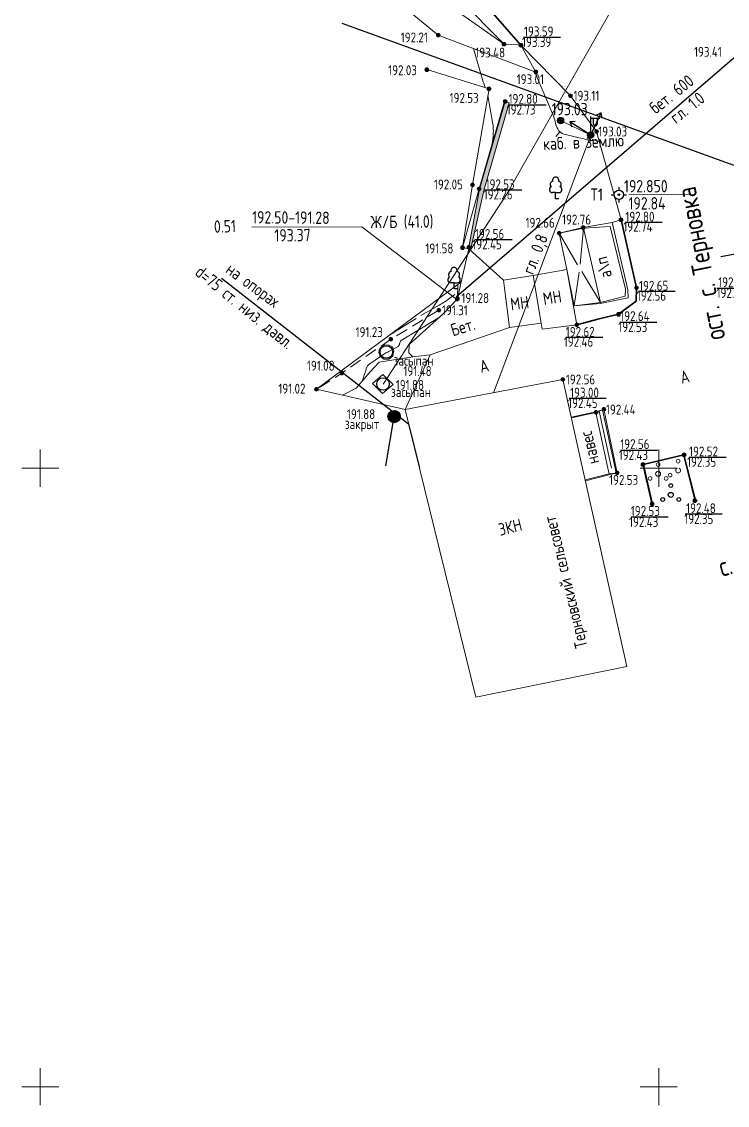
# Model space of a CAD drawing. Header units: metres. Extents: x 41798 to 42103, y 23448 to 23652.
# Drawn here: x 41798.5 to 41855.5, y 23448.5 to 23536.1 of the extents above; entities that cross this region are included whole.
import ezdxf

# ---------------------------------------------------------------- set-up
doc = ezdxf.new("R2010")
doc.units = ezdxf.units.M
for name, pattern in [('g5_01_5x1_5', [3, 1.5, -1.5]), ('g5_02x1', [3, 2, -1]), ('g5_366', [1.7000000029802322, 0.2000000029802322, -1.5])]:
    doc.linetypes.add(name, pattern=pattern)
for name, color, linetype in [('01_Геодезические пункты', 7, 'Continuous'), ('02_Сетка', 7, 'Continuous'), ('03_Здания и строения', 7, 'Continuous'), ('06_Инженерно-технические сооружения', 7, 'Continuous'), ('07_Объекты электропередачи', 7, 'Continuous'), ('10_Границы покрытий и угодий', 7, 'Continuous'), ('11_Гидрография', 7, 'Continuous'), ('12_Рельеф', 7, 'Continuous'), ('13_Растительность', 7, 'Continuous'), ('14_Ограждения', 7, 'Continuous'), ('17_Топонимика', 7, 'Continuous'), ('19_Горизонтали', 7, 'Continuous'), ('30_Канализация', 7, 'Continuous'), ('31_Водопровод', 7, 'Continuous'), ('33_Газопровод', 7, 'Continuous'), ('35_Телефон', 7, 'Continuous'), ('37_Кабель низкого напряжения', 7, 'Continuous'), ('44_Крышки колодцев', 7, 'Continuous'), ('45_Номера колодцев', 7, 'Continuous'), ('61_Отметки высоты поверхности', 7, 'Continuous')]:
    doc.layers.add(name, color=color, linetype=linetype)
doc.styles.add('LIKE11', font='bm431.shx')
doc.styles.add('LIKE36', font='pragmai.shx')
doc.styles.add('Line_GUGK', font='', dxfattribs={"height": 1})
doc.styles.get("Standard").update_dxf_attribs({"font": 'GOST_0.TTF', "height": 2})
doc.styles.get('Line_GUGK').set_extended_font_data('Bm431', italic=True)
doc.linetypes.add('133_2', pattern='A,4,[27,GUGK_2005.shx,S=0.800000011920929,R=0,X=0,Y=0],4,-2', length=10)
doc.linetypes.add('g5_085a', pattern='A,0.001000000047497451,[19,GUGK_2005.shx,S=2,R=180.0000050089563,X=0,Y=0],1,[18,GUGK_2005.shx,S=12,R=180.0000050089563,X=0,Y=0],1', length=2.001000000047497)
doc.linetypes.add('g5_119_3', pattern='A,8,-2,[31,GUGK_2005.shx,S=0.2000000029802322,R=0,X=0,Y=0],8,[31,GUGK_2005.shx,S=0.2000000029802322,R=180.0000050089563,X=0,Y=0],-2', length=20)
doc.linetypes.add('g5_121_g', pattern='A,8,-0.6000000238418579,["Г",Line_GUGK,S=2,R=0,X=0,Y=-1],-2.299999952316284,24', length=34.89999997615814)
doc.linetypes.add('g5_122_g', pattern='A,2,-2,3,-0.6000000238418579,["Г",Line_GUGK,S=2,R=0,X=0,Y=-1],-2.799999952316284,3,-2,8,-2,8,-2,6', length=41.39999997615814)
doc.linetypes.add('g5_122_kl', pattern='A,2,-2,3,-0.6000000238418579,["Кл",Line_GUGK,S=2,R=0,X=0,Y=-1],-5,3,-2,8,-2,8,-2,6', length=43.60000002384186)
doc.linetypes.add('g5_122_v', pattern='A,2,-2,3,-0.6000000238418579,["В",Line_GUGK,S=2,R=0,X=0,Y=-1],-2.799999952316284,3,-2,8,-2,8,-2,6', length=41.39999997615814)
doc.linetypes.add('g5_280_1', pattern='A,0.001000000047497451,[21,GUGK_2005.shx,S=2,R=180.0000050089563,X=0,Y=0],4', length=4.001000000047497)
doc.linetypes.add('g5_474_1a', pattern='A,2,-0.5,[28,GUGK_2005.shx,S=2,R=0,X=0,Y=0],-0.5,2', length=5)
doc.linetypes.add('g5_474_2a', pattern='A,2,-0.5,[27,GUGK_2005.shx,S=2,R=0,X=0,Y=0],-0.5,2', length=5)
doc.linetypes.add('g5_475_1', pattern='A,2.5,[25,GUGK_2005.shx,S=0.800000011920929,R=0,X=0,Y=0],2.5', length=5)
doc.linetypes.add('g5_475_2', pattern='A,2.5,[25,GUGK_2005.shx,S=0.800000011920929,R=0,X=0,Y=0],2.5,-1', length=6)
doc.linetypes.add('g5_476_3', pattern='A,2.5,[30,GUGK_2005.shx,S=2,R=0,X=0,Y=0],5,[30,GUGK_2005.shx,S=2,R=180.0000050089563,X=0,Y=0],2.5', length=10)

# ---------------------------------------------------------------- blocks, each defined once
blk = doc.blocks.new('g5_329_6')
at = {"color": 0, "linetype": 'ByBlock', "lineweight": 15}
blk.add_line((0, 0), (1, 0), dxfattribs=at)
blk = doc.blocks.new('g5_115_1')
at = {"color": 0, "flags": 128}
for points in [[(0, 0), (4, 0)], [(3.293582807424627, -0.503222860631241), (4, -9.796850830579018e-16), (3.293582807424627, 0.5032228606312392)]]:
    blk.add_lwpolyline(points, dxfattribs=at)
blk = doc.blocks.new('g5_330')
at = {"linetype": 'ByBlock'}
blk.add_hatch(color=0, dxfattribs=at).paths.add_polyline_path([(-0.3, 0, 1), (0.3, 0, 1)])
at = {"color": 0, "linetype": 'ByBlock', "lineweight": -2}
blk.add_circle((0, 0), 0.3, dxfattribs=at)
at = {"color": 0, "linetype": 'ByBlock', "lineweight": 15, "flags": 12}
for tag, p in [('number', (-7.619999885559082, -0.800000011920929)), ('z', (0.5, -0.800000011920929))]:
    blk.add_attdef(tag, p, '', height=1.600000023841858, dxfattribs=at)
blk = doc.blocks.new('g5_388_1')
at = {"color": 0, "flags": 128}
blk.add_lwpolyline([(0, 0.99423149460381), (0.513141325947899, 0.99423149460381, 0.7980424165725708), (0.729456388550349, 1.94501724603264, 0.6363283395767212), (0.462796798938016, 2.81074059364795, 0.5330644249916077), (0, 3.5, 0.5330644249916077), (-0.462796798938011, 2.81074059364795, 0.6363283395767212), (-0.729456388550344, 1.94501724603264, 0.7980424165725708), (-0.513141325947899, 0.99423149460381)], format="xyb", dxfattribs=at)
for points in [[(0, 0.99423149460381), (-0.513141325947899, 0.99423149460381)], [(0.5, 0), (0, 0), (0, 0.99423149460381)]]:
    blk.add_lwpolyline(points, dxfattribs=at)
at = {"style": 'LIKE11', "flags": 8}
for tag, p in [('Описание', (-14.18582778595089, 0.838153843312421)), ('Метрические данные', (1.49018894412265, 0.457040420709325))]:
    blk.add_attdef(tag, p, '', height=2, dxfattribs=at)
blk = doc.blocks.new('g5_110_1c')
h = blk.add_hatch(color=255)
edge = h.paths.add_edge_path()
edge.add_arc((0, 0), 0.425000011920929, 0, 360)
edge = h.paths.add_edge_path(flags=16)
edge.add_arc((0, 0), 0.1949999928474426, 0, 360)
h = blk.add_hatch(color=0)
edge = h.paths.add_edge_path()
edge.add_arc((0, 0), 0.119999997317791, 0, 360)
at = {"color": 0}
for p, q in [((3.061515884555943e-17, 0.5), (3.061515884555943e-17, 3)), ((-3.061515884555943e-17, 2.75), (1.5, 2.75))]:
    blk.add_line(p, q, dxfattribs=at)
at = {"color": 0, "flags": 128}
blk.add_lwpolyline([(0.4, 2.75), (0.4, 1.864005494464025, 1.040015697479248), (1.1, 1.864005494464025), (1.1, 2.75)], format="xyb", dxfattribs=at)
at = {"color": 0}
for radius in [0.5, 0.119999997317791]:
    blk.add_circle((0, 0), radius, dxfattribs=at)
blk = doc.blocks.new('g5_108a')
h = blk.add_hatch(color=255)
edge = h.paths.add_edge_path()
edge.add_arc((0, 0), 0.425000011920929, 0, 360)
edge = h.paths.add_edge_path(flags=16)
edge.add_arc((0, 0), 0.1949999928474426, 0, 360)
h = blk.add_hatch(color=0)
edge = h.paths.add_edge_path()
edge.add_arc((0, 0), 0.119999997317791, 0, 360)
at = {"color": 0}
for radius in [0.5, 0.119999997317791]:
    blk.add_circle((0, 0), radius, dxfattribs=at)
at = {"style": 'LIKE11', "flags": 8}
for tag, p in [('Отметка', (1, 0)), ('Высота опоры', (-7.746835708618164, -2.800000011920929))]:
    blk.add_attdef(tag, p, '', height=1.600000023841858, dxfattribs=at)
blk = doc.blocks.new('g5_005_1')
h = blk.add_hatch(color=255)
edge = h.paths.add_edge_path()
edge.add_arc((0, 0), 0.675000011920929, 0, 360.000244140625)
edge = h.paths.add_edge_path(flags=16)
edge.add_arc((0, 0), 0.2000000029802322, 0, 360.000244140625)
at = {"color": 0}
for p, q in [((-1.25, 0), (-0.75, 0)), ((0, 1.25), (0, 0.75)), ((0.75, 0), (1.25, 0)), ((0, -0.75), (0, -1.25))]:
    blk.add_line(p, q, dxfattribs=at)
for radius in [0.75, 0.125]:
    blk.add_circle((0, 0), radius, dxfattribs=at)
at = {"lineweight": 20, "style": 'LIKE36', "flags": 8}
for tag, p in [('Номер пункта', (-20.10855890953896, -0.9999999999999999)), ('Отметка центра и земли', (2.177346149458002, -1))]:
    blk.add_attdef(tag, p, '', height=2, dxfattribs=at)
blk = doc.blocks.new('g5_012')
at = {"color": 92, "linetype": 'ByBlock', "lineweight": -2}
for p, q in [((0, -3), (0, 3)), ((-3, 0), (3, 0))]:
    blk.add_line(p, q, dxfattribs=at)
blk = doc.blocks.new('g5_394')
at = {"color": 0}
for centre, radius in [((-3.216285744678249e-16, 1.5), 0.300000011920929), ((0, 0), 0.4000000059604645), ((-1.299038105676658, -0.7499999999999993), 0.300000011920929), ((1.299038105676658, -0.7499999999999993), 0.300000011920929)]:
    blk.add_circle(centre, radius, dxfattribs=at)
blk = doc.blocks.new('g5_117v')
h = blk.add_hatch(color=255)
h.paths.add_polyline_path([(-0.9219544457292888, 0.07500000000000012), (0.9219544457292888, 0.075, 0.9219544529914856)])
h.paths.add_polyline_path([(0.9219544457292888, -0.07499999999999998), (-0.9219544457292888, -0.07499999999999987, 0.9219544529914856)])
at = {"color": 0}
blk.add_line((-1, 1.224606353822377e-16), (1, 1.224606353822377e-16), dxfattribs=at)
blk.add_circle((0, 0), 1, dxfattribs=at)
at = {"style": 'LIKE11', "flags": 8}
for tag, p in [('Номер', (0, 1.699999988079071)), ('Отметка кольца люка', (7.145486520431816e-16, -2.800000011920929)), ('Отметка земли (возле него)', (7.145486520431816e-16, -4.800000011920929)), ('Верх прокладки', (7.145486520431816e-16, -6.800000011920929)), ('Низ прокладки', (7.145486520431816e-16, -8.800000011920929))]:
    blk.add_attdef(tag, p, '', height=1.600000023841858, dxfattribs=at)
blk = doc.blocks.new('g5_118')
h = blk.add_hatch(color=255)
edge = h.paths.add_edge_path()
edge.add_arc((0, 0), 0.925000011920929, 0, 360.0000100179126)
at = {"color": 0}
blk.add_circle((0, 0), 1, dxfattribs=at)
at = {"style": 'LIKE11', "flags": 8}
for tag, p, height in [('Номер', (0, 1.699999988079071), 1.600000023841858), ('Текст', (1.170981290568942, -0.6603920071274143), 2), ('Отметка кольца люка', (7.145486520431816e-16, -2.800000011920929), 1.600000023841858), ('Отметка земли (возле него)', (7.145486520431816e-16, -4.800000011920929), 1.600000023841858), ('Верх прокладки', (7.145486520431816e-16, -6.800000011920929), 1.600000023841858), ('Низ прокладки', (7.145486520431816e-16, -8.800000011920929), 1.600000023841858)]:
    blk.add_attdef(tag, p, '', height=height, dxfattribs=at)

msp = doc.modelspace()

# ---------------------------------------------------------------- hatches: boundary and pattern name
msp.add_hatch(color=7).paths.add_polyline_path([(41837.595, 23529.65), (41837.90599998951, 23529.53700000197), (41835.86400005341, 23522.4560002327), (41834.8410000515, 23517.86000003815), (41834.64899990082, 23517.87500038147), (41835.50099989891, 23522.55399980545)])
at = {"layer": '61_Отметки высоты поверхности', "linetype": 'Continuous', "ltscale": 0.5}
for points in [[(41848.582, 23500.307, 1), (41848.88200000001, 23500.307, 1)], [(41846.492, 23499.628, 1), (41846.792, 23499.628, 1)]]:
    msp.add_hatch(color=7, dxfattribs=at).paths.add_polyline_path(points)

# ---------------------------------------------------------------- linework, layer by layer
at = {"layer": '01_Геодезические пункты', "color": 7, "lineweight": 20, "ltscale": 0.5, "flags": 128}
msp.add_lwpolyline([(41852.46283322676, 23522.11061748756), (41847.57204755065, 23522.10973887961)], dxfattribs=at)
at = {"layer": '03_Здания и строения', "color": 7, "linetype": 'Continuous', "lineweight": 20, "ltscale": 0.5, "flags": 128}
for points in [[(41842.56214513846, 23516.06717167974), (41841.95299997398, 23518.99899994017), (41843.90999999114, 23519.40800009848), (41845.30400004455, 23513.40600000502), (41843.17129030295, 23513.13534341932), (41842.56214513846, 23516.06717167974)], [(41840.50711116999, 23511.72911750651), (41837.9416996023, 23511.37496947623), (41837.53700003832, 23514.55899988986), (41837.44727788179, 23515.20346414424), (41839.85951755255, 23515.57217323161)], [(41843.375, 23511.587), (41840.59062695503, 23511.23350389552), (41840.50711107254, 23511.7291175003), (41839.85951757431, 23515.5721732254), (41842.56214511395, 23516.06717168045), (41843.375, 23511.587)]]:
    msp.add_lwpolyline(points, dxfattribs=at)
at = {"layer": '03_Здания и строения', "color": 7, "linetype": 'Continuous', "lineweight": 20, "flags": 128}
for points, elevation in [([(41841.953, 23518.999), (41843.44735328349, 23516.45113855375)], 192.6589965820312), ([(41843.91, 23519.408), (41843.63880285092, 23516.49371453331)], 192.8780059814453), ([(41843.17129027694, 23513.13534335949), (41843.56356647999, 23515.858671627)], 192.6301422119141), ([(41845.304, 23513.406), (41843.7761295395, 23515.90244137344)], 192.9149932861328)]:
    msp.add_lwpolyline(points, dxfattribs=dict(at, elevation=elevation))
for points in [[(41843.84821050643, 23500), (41842.248, 23507.172), (41829.49438366662, 23504.73353009415), (41830.65699751551, 23500)], [(41845.88772566372, 23500), (41844.929, 23504.514), (41842.94006419306, 23504.07023034371)], [(41830.65699751551, 23500), (41835.20562116923, 23481.48048298888)], [(41835.20562116923, 23481.48048298888), (41847.42731578793, 23483.95877106434), (41843.84821050643, 23500)], [(41844.05654543963, 23499.06626151066), (41845.985, 23499.542), (41845.88772566372, 23500)]]:
    msp.add_lwpolyline(points, dxfattribs=at)
at = {"layer": '06_Инженерно-технические сооружения', "color": 7, "linetype": 'g5_280_1', "lineweight": 20, "ltscale": 0.5, "flags": 128}
for points in [[(41837.595, 23529.65), (41837.54200000063, 23529.67600000054), (41835.47900006294, 23522.57299985886), (41834.14100000382, 23517.82700004578)], [(41833.75416150263, 23514.8545178844), (41833.7219999986, 23513.67899996772)], [(41833.722, 23513.679), (41832.54315089893, 23512.44249055767), (41829.81819450569, 23510.00606618309), (41829.79355704498, 23509.32206497574), (41830.11343562317, 23508.98835192108), (41831.52058374596, 23509.15991554642)]]:
    msp.add_lwpolyline(points, dxfattribs=at)
at = {"layer": '06_Инженерно-технические сооружения', "color": 7, "linetype": 'Continuous', "lineweight": 20, "ltscale": 0.5, "flags": 128}
for points in [[(41837.595, 23529.65), (41837.90599998951, 23529.53700000197), (41835.86400005341, 23522.4560002327), (41834.8410000515, 23517.86000003815), (41834.64899990082, 23517.87500038147), (41835.50099989891, 23522.55399980545), (41837.595, 23529.65)], [(41843.17129027694, 23513.13534335949), (41845.2729998812, 23513.31499999918), (41847.53299987166, 23513.75899999), (41847.49399983733, 23514.42600004532), (41846.24700009673, 23519.85900001385), (41843.88300001471, 23519.44400005199), (41841.95299994796, 23518.99899988033)], [(41845.46, 23504.715), (41844.92899998188, 23504.56499999404), (41842.92922469139, 23504.11881187201)], [(41844.929, 23504.514), (41845.46000001812, 23504.71500000501), (41846.48071222827, 23500)], [(41845.88772563498, 23500), (41844.929, 23504.514)], [(41845.46, 23504.715), (41846.48071226265, 23500)], [(41846.48071226265, 23500), (41846.56594022274, 23499.60630449295), (41845.96900000334, 23499.46099981308), (41844.07315834522, 23498.99180397034)], [(41846.48071222827, 23500), (41846.56594024086, 23499.60630422974), (41845.98499999427, 23499.54199987793), (41845.88772563498, 23500)]]:
    msp.add_lwpolyline(points, dxfattribs=at)
at = {"layer": '06_Инженерно-технические сооружения', "color": 7, "linetype": 'Continuous', "lineweight": 20, "flags": 128}
for points in [[(41833.582, 23513.722), (41825.99492047732, 23519.49712841958), (41817.1078444671, 23519.49226852971)], [(41827.59731820605, 23509.82674653039), (41827.41570425403, 23509.63142586502), (41827.37801079229, 23509.35729159784), (41827.47395778581, 23509.04546386892), (41827.78578551473, 23508.82272977683), (41828.16957348879, 23508.81930309849), (41828.51537062136, 23509.0491906051), (41828.59790828126, 23509.49778540977), (41828.48482789605, 23509.79933310367), (41828.18109093542, 23509.95305770141), (41827.85774575987, 23509.97066702066), (41827.59731820605, 23509.82674653039)], [(41827.68183756294, 23506.03678319316), (41826.85029695248, 23506.83634147245), (41827.70582776205, 23507.58487888324), (41828.52235874155, 23506.77235395244), (41827.68183756294, 23506.03678319316)]]:
    msp.add_lwpolyline(points, dxfattribs=at)
at = {"layer": '06_Инженерно-технические сооружения', "color": 7, "linetype": 'Continuous', "lineweight": 20, "ltscale": 0.5, "elevation": -192.4400024414062, "flags": 128}
msp.add_lwpolyline([(41845.19450009918, 23504.61449991417), (41846.18102721201, 23500)], dxfattribs=at)
at = {"layer": '07_Объекты электропередачи', "color": 7, "linetype": 'Continuous', "lineweight": 20, "flags": 128}
msp.add_lwpolyline([(41844.5, 23526.929), (41842.066, 23528.105)], dxfattribs=at)
at = {"layer": '10_Границы покрытий и угодий', "color": 7, "linetype": 'Continuous', "lineweight": 35, "ltscale": 500, "flags": 128}
for points in [[(41838.866, 23534.192), (41834.88900000191, 23538.7609997673), (41829.95699960327, 23541.692), (41827.40700036621, 23542.79400023651)], [(41852.31266476066, 23500), (41852.04199998808, 23501.08499994469), (41848.73199986648, 23500.30700006676), (41848.80271337858, 23500)], [(41848.80271337858, 23500), (41849.47000002098, 23497.10300001097)], [(41852.967, 23497.377), (41852.31266476066, 23500)]]:
    msp.add_lwpolyline(points, dxfattribs=at)
at = {"layer": '10_Границы покрытий и угодий', "color": 7, "linetype": 'g5_01_5x1_5', "lineweight": 20, "ltscale": 500, "flags": 128}
for points in [[(41826.977, 23541.679), (41833.66399979782, 23538.17699990654), (41837.49400019836, 23534.28100023651), (41838.63600039673, 23534.21000013733)], [(41838.866, 23534.192), (41842.86500007248, 23530.10799988937), (41844.97600013352, 23527.20699986648), (41846.95400029755, 23520.06899985504), (41848.20499974823, 23514.5760007782), (41848.16900045014, 23513.51299914551), (41846.74399978256, 23512.43800028992), (41845.08100015259, 23512.05699977112), (41843.37499982453, 23511.58700045776)], [(41846.852, 23520.038), (41846.24699998093, 23519.85899999487)], [(41843.91, 23519.408), (41846.07100001335, 23519.52499999869), (41847.31599989891, 23514.48400021362), (41847.29299989701, 23513.89499998856), (41845.30400005341, 23513.40600014496)], [(41837.44727790758, 23515.2034641987), (41834.6430000107, 23517.73800008356)], [(41829.49438366662, 23504.73353009415), (41831.5205837227, 23509.15991549683), (41837.94169983636, 23511.37496953201)], [(41842.248, 23507.172), (41842.92922470379, 23504.11881191444), (41844.92899999428, 23504.56499988747), (41845.45999989319, 23504.71499998283), (41845.56900009918, 23504.76199991417), (41846.56425246133, 23500)], [(41846.56425246133, 23500), (41846.64200005341, 23499.62799985123), (41846.56594023514, 23499.60630423736), (41845.96899995613, 23499.46100003433), (41844.07315835762, 23498.99180419159)]]:
    msp.add_lwpolyline(points, dxfattribs=at)
at = {"layer": '10_Границы покрытий и угодий', "color": 7, "linetype": 'g5_366', "lineweight": 20, "ltscale": 500, "flags": 128}
msp.add_lwpolyline([(41840.059, 23532.022), (41832.1729998436, 23535.01200000954), (41826.71554659271, 23539.49247901154)], dxfattribs=at)
at = {"layer": '10_Границы покрытий и угодий', "color": 7, "linetype": 'Continuous', "lineweight": 35, "ltscale": 500, "elevation": 192.7380065917969, "flags": 128}
msp.add_lwpolyline([(41846.954, 23520.069), (41848.20500004673, 23514.57599996948), (41848.16900003338, 23513.5129997673), (41846.74400000655, 23512.43799995804), (41845.08099997425, 23512.05699991608), (41843.37500000381, 23511.58699964905)], dxfattribs=at)
at = {"layer": '11_Гидрография', "color": 92, "linetype": 'g5_02x1', "lineweight": 20, "ltscale": 0.5, "flags": 128}
msp.add_lwpolyline([(41832.228, 23512.765), (41828.34699995804, 23510.42600001335), (41824.38699991989, 23507.69399990082), (41822.33000023651, 23506.3789998436)], dxfattribs=at)
at = {"layer": '12_Рельеф', "color": 7, "linetype": 'g5_085a', "lineweight": 20, "ltscale": 0.5, "flags": 128}
for points in [[(41826.977, 23541.679), (41837.49400019836, 23534.28100023651), (41838.63600039673, 23534.21000013733), (41838.86599993896, 23534.19200001144), (41840.05899977875, 23532.02200041199)], [(41830.11343550676, 23508.98835207001), (41827.39992856974, 23508.57829366103), (41826.67730307573, 23507.7884440519), (41825.5498516559, 23506.48225022331), (41824.44413733477, 23505.89343834892)]]:
    msp.add_lwpolyline(points, dxfattribs=at)
at = {"layer": '13_Растительность', "color": 92, "linetype": 'Continuous', "lineweight": 20, "ltscale": 0.5, "flags": 128}
for points in [[(41849.80405834351, 23500.29724181345, 1), (41850.10405835543, 23500.29724181345, 1)], [(41851.42060872397, 23500.5667551294, 1), (41851.72060873589, 23500.5667551294, 1)], [(41849.75405834649, 23499.54724181345, 1), (41850.15405835245, 23499.54724181345, 1)], [(41850.77108967114, 23499.4417551294, 1), (41851.07108968306, 23499.4417551294, 1)], [(41849.15453929068, 23499.17224181345, 1), (41849.4545393026, 23499.17224181345, 1)], [(41850.45357739635, 23499.17224181345, 1), (41850.75357740827, 23499.17224181345, 1)]]:
    msp.add_lwpolyline(points, format="xyb", close=True, dxfattribs=at)
msp.add_lwpolyline([(41851.49047559952, 23500, 4.782601833343506), (41851.65074186035, 23500)], format="xyb", dxfattribs=at)
at = {"layer": '14_Ограждения', "color": 7, "linetype": 'g5_476_3', "lineweight": 20, "ltscale": 0.5, "flags": 128}
msp.add_lwpolyline([(41822.33000023537, 23506.37899994594), (41833.75416214638, 23514.85451817256), (41834.01900036507, 23515.05099987728), (41834.64299996071, 23517.73800015193), (41834.14100010567, 23517.82699990016), (41834.94699986153, 23522.89999985439), (41836.28300030404, 23530.66499924404), (41831.25500042611, 23532.21500038845)], dxfattribs=at)
at = {"layer": '14_Ограждения', "color": 7, "linetype": 'g5_475_1', "lineweight": 20, "ltscale": 0.5, "flags": 128}
msp.add_lwpolyline([(41833.75416150263, 23514.8545178844), (41833.7219999986, 23513.67899996772), (41832.54315080812, 23512.44249052539), (41829.81819453409, 23510.00606627002), (41829.79355707338, 23509.32206482425), (41830.11343541315, 23508.98835224643), (41831.52058377436, 23509.15991539493)], dxfattribs=at)
at = {"layer": '14_Ограждения', "color": 7, "linetype": 'g5_475_2', "lineweight": 20, "ltscale": 0.5, "flags": 128}
msp.add_lwpolyline([(41834.019, 23515.051), (41833.72200000906, 23513.67900002098)], dxfattribs=at)
at = {"layer": '14_Ограждения', "color": 7, "linetype": 'g5_474_1a', "lineweight": 20, "ltscale": 0.5, "flags": 128}
msp.add_lwpolyline([(41822.33, 23506.379), (41823.28147246123, 23506.16047187829), (41829.49438388825, 23504.73353009605)], dxfattribs=at)
at = {"layer": '14_Ограждения', "color": 7, "linetype": 'g5_474_2a', "lineweight": 20, "ltscale": 0.5, "flags": 128}
for points in [[(41848.86148372704, 23500), (41848.79399998617, 23500.30300006294), (41852.00999988746, 23501.05300006294), (41852.27410930566, 23500)], [(41849.492, 23497.169), (41848.86148372704, 23500)], [(41852.27410930566, 23500), (41852.93200005722, 23497.37700000429)]]:
    msp.add_lwpolyline(points, dxfattribs=at)
at = {"layer": '19_Горизонтали', "color": 32, "linetype": 'Continuous', "lineweight": 20, "ltscale": 0.5, "flags": 128}
for points, elevation in [([(41835.0207244876, 23533.93227773669), (41835.81815959709, 23531.22252306454, 0.04010807350277901), (41835.88936920196, 23531.03693681719), (41835.8940902161, 23531.02707686956, -0.0968581959605217), (41835.93778152495, 23530.85838800433), (41835.94313354522, 23530.76977163317)], 192.5), ([(41845.203204346, 23526.38709646227), (41844.68058048994, 23526.5622276441, 0.6053532958030701), (41844.64101333648, 23526.52421575549), (41844.64935722943, 23526.49555010433, -0.6763553023338318), (41844.63217849761, 23526.48208814623), (41844.63217849761, 23526.48208814623, 0.103573352098465), (41844.57767537067, 23526.50004493001), (41844.44451828032, 23526.51500135424, -0.0323084183037281), (41844.12364171913, 23526.57221411017), (41842.35710913716, 23527.00646480468, -0.217248871922493), (41841.83577652007, 23527.41855245593), (41841.79295557993, 23527.50201120413, -0.07153855264186859), (41841.6182472232, 23528.01004510882), (41841.6182472232, 23528.01004510882, 0.05322150141000748), (41841.46147487478, 23528.52646964336), (41840.00762774534, 23531.95487228414, -0.08898153901100159), (41840.00513381988, 23531.9658403969), (41840.00513381988, 23531.9658403969, -0.05720066279172897), (41840.0059074335, 23531.97716708552), (41840.00793380767, 23531.98814874651, 0.1177033260464668), (41840.0062316202, 23532.02094362851), (41839.99925537139, 23532.04465108874)], 193), ([(41836.18915100127, 23530.11952405932), (41836.56989535815, 23527.97771594996, -0.07124300301074982), (41836.608748627, 23526.8246956444), (41836.54561157256, 23526.24540334704)], 192.5), ([(41830.77037353545, 23512.35217290881), (41832.26494940688, 23513.19042213762, 0.03071142919361591), (41833.11877746612, 23513.74077230456), (41833.52877349883, 23514.0421944237)], 191.5), ([(41826.04233124302, 23507.0402057963), (41826.04800369786, 23507.05307658487, 0.02816331759095192), (41826.05786617987, 23507.07937412341), (41826.19297979259, 23507.51233949939, 0.003697886364534497), (41826.35107758091, 23508.0324524241), (41826.35107758091, 23508.0324524241, -0.1726834177970886), (41826.65267623593, 23508.44637090843), (41827.85204136184, 23509.26533561762, -0.05133743211627007), (41828.0108256583, 23509.35136493021), (41828.0108256583, 23509.35136493021, 0.02654000744223595), (41828.17430371148, 23509.42973153919), (41828.89351671519, 23509.82271041536, 0.2583507597446442), (41829.04534103916, 23510.06216510111), (41829.04534103916, 23510.06216510111, -0.2378014624118805), (41829.19072914628, 23510.31238651827), (41832.31912502228, 23512.24218571182)], 191.5), ([(41828.24076385528, 23510.76416021349), (41828.5878326419, 23510.9673519707, 0.009535401128232479), (41829.2739698607, 23511.38682186165), (41830.38701171905, 23512.09678655627)], 191.5)]:
    msp.add_lwpolyline(points, format="xyb", dxfattribs=dict(at, elevation=elevation))
at = {"layer": '19_Горизонтали', "color": 32, "linetype": 'Continuous', "lineweight": 20, "ltscale": 0.5, "elevation": 192.5, "flags": 128}
for points in [[(41834.6459991458, 23517.80649953844), (41834.74847717315, 23517.80299001696)], [(41845.79371185332, 23512.22028738024), (41845.31378479033, 23512.13121038439)]]:
    msp.add_lwpolyline(points, dxfattribs=at)
at = {"layer": '30_Канализация', "color": 42, "linetype": 'g5_122_kl', "lineweight": 30, "ltscale": 500, "flags": 128}
msp.add_lwpolyline([(41833.64, 23513.875), (41864.61754859924, 23540.55372238159)], dxfattribs=at)
at = {"layer": '31_Водопровод', "color": 94, "linetype": 'g5_122_v', "lineweight": 30, "ltscale": 500, "flags": 128}
for points in [[(41824.38866302599, 23535.97194446829), (41868.42865631213, 23520.01071895865), (41899.41104004016, 23516.79774822501)], [(41827.94214239533, 23500.18319698144), (41828.61055692847, 23504.17244382669)]]:
    msp.add_lwpolyline(points, dxfattribs=at)
at = {"layer": '33_Газопровод', "color": 132, "linetype": 'g5_122_g', "lineweight": 30, "ltscale": 500, "flags": 128}
msp.add_lwpolyline([(41855.02627901881, 23517.10784140025), (41888.21009402125, 23523.24172583018), (41901.84910921901, 23525.07014027034)], dxfattribs=at)
at = {"layer": '33_Газопровод', "color": 132, "linetype": 'g5_121_g', "lineweight": 30, "ltscale": 500, "flags": 128}
msp.add_lwpolyline([(41814.66679988327, 23515.3537434075), (41829.77347876435, 23503.59720754468), (41830.65373732453, 23500.01327180707)], dxfattribs=at)
at = {"layer": '35_Телефон', "color": 6, "linetype": '133_2', "lineweight": 20, "ltscale": 500, "flags": 128}
msp.add_lwpolyline([(41829.14739391202, 23552.6941582394), (41852.18582698697, 23547.63718096737), (41837.6861006915, 23522.11897246365), (41827.71194586152, 23506.80536047939)], dxfattribs=at)
at = {"layer": '37_Кабель низкого напряжения', "color": 1, "linetype": 'g5_119_3', "lineweight": 20, "ltscale": 500, "flags": 128}
msp.add_lwpolyline([(41844.5, 23526.929), (41836.6314740181, 23506.09813032532)], dxfattribs=at)
at = {"layer": '61_Отметки высоты поверхности', "flags": 128}
for points in [[(41839.06510088243, 23534.84476915268), (41842.05485187709, 23534.84241871951)], [(41837.90335008822, 23529.36569819037), (41840.89310108287, 23529.3633477572)], [(41835.94672143337, 23522.49308945844), (41838.93647242802, 23522.49073902527)], [(41847.28340761687, 23519.88035666387), (41850.27315861153, 23519.87800623069)], [(41835.16771748718, 23518.48202900378), (41838.15746848183, 23518.4796785706)], [(41854.69769114865, 23514.54657457613), (41857.6874421433, 23514.54422414296)], [(41848.35310805582, 23514.31971356523), (41851.34285905049, 23514.31736313205)], [(41846.86103576154, 23511.8086830571), (41849.8507867562, 23511.80633262393)], [(41842.48887861304, 23510.59328756729), (41845.47862960769, 23510.59093713411)], [(41842.74960393243, 23505.66358772038), (41845.73935492709, 23505.66123728722)], [(41846.90082717741, 23501.45656423055), (41849.89057817208, 23501.45421379738)], [(41852.45576575676, 23500.88141534267), (41855.44551675143, 23500.8790649095)], [(41847.77821734085, 23496.06235084035), (41850.76796833552, 23496.06000040717)], [(41852.14355566347, 23496.30729700545), (41855.13330665814, 23496.30494657228)]]:
    msp.add_lwpolyline(points, dxfattribs=at)
at = {"layer": '61_Отметки высоты поверхности', "color": 7, "linetype": 'Continuous', "lineweight": 20, "ltscale": 0.5, "flags": 128}
for points, elevation in [([(41848.582, 23500.307, 1), (41848.88200000001, 23500.307, 1)], 192.4259948730469), ([(41846.492, 23499.628, 1), (41846.792, 23499.628, 1)], 192.5269927978516)]:
    msp.add_lwpolyline(points, format="xyb", close=True, dxfattribs=dict(at, elevation=elevation))

# ---------------------------------------------------------------- block references
at = {"layer": '01_Геодезические пункты', "color": 7, "linetype": 'Continuous', "lineweight": 20, "xscale": 0.5, "yscale": 0.5, "zscale": 0.5}
msp.add_blockref('g5_005_1', (41846.779, 23522.104, 192.849), dxfattribs=at)
at = {"layer": '02_Сетка', "color": 92, "linetype": 'Continuous', "lineweight": 15, "ltscale": 0.5, "xscale": 0.5, "yscale": 0.5}
for p in [(41800, 23500), (41800, 23500), (41850, 23500), (41850, 23500), (41800, 23450), (41850, 23450)]:
    msp.add_blockref('g5_012', p, dxfattribs=at)
at = {"layer": '07_Объекты электропередачи', "color": 7, "linetype": 'Continuous', "lineweight": 20, "xscale": 0.5, "yscale": 0.5, "zscale": 0.5}
for name, p in [('g5_110_1c', (41844.5, 23526.929, 193.014)), ('g5_108a', (41842.066, 23528.105, 193.032))]:
    msp.add_blockref(name, p, dxfattribs=at)
for rotation in [64.47971784058838, 147.3760435704973]:
    msp.add_blockref('g5_115_1', (41844.5, 23526.929, 193.014), dxfattribs=dict(at, rotation=rotation))
at = {"layer": '13_Растительность', "color": 92, "linetype": 'Continuous', "lineweight": 20, "xscale": 0.5, "yscale": 0.5, "zscale": 0.5}
for name, p in [('g5_388_1', (41841.669, 23521.784, 192.832)), ('g5_388_1', (41833.455, 23514.486, 191.798)), ('g5_394', (41850.97161020312, 23497.84444290699))]:
    msp.add_blockref(name, p, dxfattribs=at)
at = {"layer": '19_Горизонтали', "color": 32, "linetype": 'Continuous', "lineweight": 20, "xscale": 0.5, "yscale": 0.5, "zscale": 0.5, "rotation": 229.2227058287587}
msp.add_blockref('g5_329_6', (41842.01620788604, 23527.18647390368, 192.9999996509812), dxfattribs=at)
at = {"layer": '44_Крышки колодцев', "color": 7, "linetype": 'Continuous', "lineweight": 20, "xscale": 0.5, "yscale": 0.5, "zscale": 0.5}
for name, p in [('g5_118', (41827.97985646063, 23509.39054168649, 191.48)), ('g5_118', (41827.71194591363, 23506.80536137899, 191.883)), ('g5_117v', (41828.61055695735, 23504.17244373604, 191.88))]:
    msp.add_blockref(name, p, dxfattribs=at)
at = {"layer": '61_Отметки высоты поверхности', "color": 7, "linetype": 'Continuous', "lineweight": 20, "xscale": 0.5, "yscale": 0.5, "zscale": 0.5}
for p in [(41832.173, 23535.012, 192.214), (41837.494, 23534.281, 193.481), (41838.866, 23534.192, 193.387), (41831.255, 23532.215, 192.031), (41840.059, 23532.022, 193.006), (41836.283, 23530.665, 192.534), (41842.865, 23530.108, 193.112), (41837.595, 23529.65, 192.798), (41844.976, 23527.207, 193.034), (41834.947, 23522.9, 192.05), (41835.479, 23522.573, 192.257), (41846.954, 23520.069, 192.738), (41841.953, 23518.999, 192.659), (41843.883, 23519.444, 192.765), (41834.141, 23517.827, 191.582), (41834.649, 23517.875, 192.443), (41848.205, 23514.576, 192.558), (41833.722, 23513.679, 191.889), (41832.228, 23512.765, 191.308), (41846.744, 23512.438, 192.532), (41843.375, 23511.587, 192.457), (41828.347, 23510.426, 191.231), (41824.387, 23507.694, 191.081), (41822.33, 23506.379, 191.024), (41842.248, 23507.172, 192.557), (41845.569, 23504.762, 192.44), (41844.929, 23504.514, 193.003), (41852.042, 23501.085, 192.346), (41849.47, 23497.103, 192.431), (41852.932, 23497.377, 192.481)]:
    msp.add_blockref('g5_330', p, dxfattribs=at)

# ---------------------------------------------------------------- texts
at = {"layer": '01_Геодезические пункты', "color": 7, "linetype": 'Continuous', "lineweight": 20, "ltscale": 0.5}
for s, p in [('192.850', (41847.19210301155, 23522.29685049136)), ('T1', (41844.45373028061, 23521.61051269295)), ('192.84', (41847.55796297309, 23520.90973883193))]:
    msp.add_text(s, height=1, dxfattribs=at).set_placement(p)
at = {"layer": '03_Здания и строения', "color": 7, "linetype": 'Continuous', "lineweight": 15}
for s, rotation, p in [('МН', 7.506692086545834, (41838.07892292576, 23512.74354046808)), ('МН', 9.045130725388676, (41840.72823060508, 23513.17723496363)), ('навес', 103.7418513409236, (41845.20801866351, 23500.46269108367)), ('Терновский сельсовет', 103.7566796816117, (41844.24868498369, 23485.59045082488)), ('3КН', 13.63250689934362, (41837.18815399219, 23494.52858559043))]:
    msp.add_text(s, height=1, rotation=rotation, dxfattribs=at).set_placement(p)
at = {"layer": '06_Инженерно-технические сооружения', "color": 7, "linetype": 'Continuous', "lineweight": 15}
for s, rotation, p in [('192.50-191.28', 359.5572225143991, (41817.12750697787, 23519.78702610756)), ('Ж/Б (41.0) ', 0.5795912300296232, (41826.7027404347, 23519.39401655161)), ('0.51', 1.829686442788648, (41814.06028614824, 23519.0206565695)), ('193.37', 0.7398865384222724, (41818.93638037133, 23518.31323904007)), ('а\\п', 104.3984442560261, (41846.23946590677, 23515.51174023913))]:
    msp.add_text(s, height=1, rotation=rotation, dxfattribs=at).set_placement(p)
at = {"layer": '07_Объекты электропередачи', "color": 7, "linetype": 'Continuous', "lineweight": 15, "ltscale": 0.5}
msp.add_text('193.03', height=1, dxfattribs=at).set_placement((41841.34329114632, 23528.52086106902))
at = {"layer": '07_Объекты электропередачи', "color": 7, "linetype": 'Continuous', "lineweight": 15}
msp.add_text('каб. в землю', height=1, rotation=2.71592330571744, dxfattribs=at).set_placement((41840.67688210093, 23525.7081867796))
at = {"layer": '10_Границы покрытий и угодий', "color": 7, "linetype": 'Continuous', "lineweight": 15}
for s, rotation, p in [('Бет.', 16.98121802203299, (41833.36077699088, 23510.64858636225)), ('А', 12.09561615212143, (41835.63579624853, 23507.69973294478)), ('А', 12.09561615212143, (41851.85770709101, 23506.82105655785))]:
    msp.add_text(s, height=1, rotation=rotation, dxfattribs=at).set_placement(p)
at = {"layer": '17_Топонимика', "color": 7, "linetype": 'Continuous', "lineweight": 15}
for s, rotation, p in [('ост. с. Терновка', 101.2949633915232, (41855.42077893782, 23510.52149271757)), ('с. Терновка', 16.14225905609116, (41855.11984224008, 23491.20178365936))]:
    msp.add_text(s, height=1.6, rotation=rotation, dxfattribs=at).set_placement(p)
at = {"layer": '31_Водопровод', "color": 42, "linetype": 'Continuous', "lineweight": 15}
for s, p in [('бет. 600', (41849.76305974224, 23528.57907450759)), ('гл. 1.0', (41851.40218971, 23527.78635185582))]:
    msp.add_text(s, height=1, rotation=38.33704584895951, dxfattribs=at).set_placement(p)
at = {"layer": '33_Газопровод', "color": 132, "linetype": 'Continuous', "lineweight": 15}
msp.add_text('d=75 ст. низ. давл.', height=1, rotation=320.9243011283414, dxfattribs=at).set_placement((41812.43660615231, 23515.68418691347))
at = {"layer": '33_Газопровод', "color": 7, "linetype": 'Continuous', "lineweight": 15}
msp.add_text('на опорах', height=1, rotation=323.5961927030688, dxfattribs=at).set_placement((41814.90526157699, 23515.8655256658))
at = {"layer": '37_Кабель низкого напряжения', "color": 1, "linetype": 'Continuous', "lineweight": 15}
msp.add_text('гл. 0,8', height=1, rotation=68.53978924534961, dxfattribs=at).set_placement((41839.85951755255, 23515.57217323161))
at = {"layer": '45_Номера колодцев', "color": 7, "linetype": 'Continuous', "lineweight": 15, "ltscale": 0.5}
for s, p in [('засыпан', (41828.5718845638, 23508.29386496238)), ('191.48', (41829.36344735498, 23507.45454158048)), ('191.88', (41828.74455256134, 23506.32725059993)), ('засыпан', (41828.36153565266, 23505.75251659332)), ('191.88', (41824.79707581611, 23503.96693248322)), ('закрыт', (41824.62590861486, 23503.16393415726))]:
    msp.add_text(s, height=0.8, dxfattribs=at).set_placement(p)
at = {"layer": '61_Отметки высоты поверхности', "color": 7, "linetype": 'Continuous', "lineweight": 15, "ltscale": 0.5}
for s, p in [('193.59', (41839.10880666091, 23534.90338660967)), ('192.21', (41829.14405803172, 23534.41846598254)), ('193.39', (41838.95129373227, 23534.04820974384)), ('193.48', (41835.16975120858, 23533.19599941452)), ('193.41', (41852.85420247036, 23533.25316142233)), ('192.03', (41828.13132393078, 23531.76524618778)), ('193.01', (41838.52336637838, 23531.03974935649)), ('192.53', (41833.09608840403, 23529.53216295662)), ('192.80', (41837.86046728942, 23529.45479138137)), ('193.11', (41843.115, 23529.70799999404)), ('192.73', (41837.70907063982, 23528.58203422485)), ('193.03', (41845.11122791515, 23526.81415386177)), ('192.05', (41831.83099839596, 23522.53547666784)), ('192.53', (41836.0018440261, 23522.5479150934)), ('192.26', (41835.85034295869, 23521.71926886373)), ('192.80', (41847.30259443063, 23519.92960015627)), ('192.66', (41839.2345473404, 23519.43901468527)), ('192.76', (41842.18582712295, 23519.6967486551)), ('192.74', (41847.13991895458, 23519.11777606238)), ('192.56', (41835.14657034987, 23518.53586092105)), ('191.58', (41831.13407983639, 23517.3651962232)), ('192.45', (41834.93147717785, 23517.691977666)), ('192.86', (41854.80949520234, 23514.63143238924)), ('192.65', (41848.41028024585, 23514.34815030063)), ('192.65', (41854.67645421253, 23513.76275298532)), ('191.28', (41834.0492311972, 23513.35217037221)), ('192.56', (41848.23062051492, 23513.53703854647)), ('191.31', (41832.47800000001, 23512.36499999404)), ('192.64', (41846.88850945274, 23511.8929804192)), ('192.53', (41846.72789402737, 23511.0138223014)), ('191.23', (41825.49561689001, 23510.60128799679)), ('192.62', (41842.48828056455, 23510.62467605806)), ('192.46', (41842.32751062482, 23509.81386996778)), ('191.08', (41821.5624856341, 23507.88350085623)), ('192.56', (41842.498, 23506.77199999404)), ('191.02', (41819.24992019396, 23506.02875293976)), ('192.45', (41842.67668440499, 23504.85950335219)), ('193.00', (41842.83852599411, 23505.71093084275)), ('192.44', (41845.7374548209, 23504.33850243938)), ('192.56', (41846.88829371581, 23501.54491745189)), ('192.43', (41846.77238930518, 23500.66648402399)), ('192.52', (41852.45441664005, 23500.95342086901)), ('192.35', (41852.29471121426, 23500.11180410757)), ('192.53', (41845.98954441749, 23498.65274061723)), ('192.53', (41847.74475441613, 23496.14100875942)), ('192.48', (41852.21509014899, 23496.36472299816)), ('192.43', (41847.60323507374, 23495.25301111112)), ('192.35', (41852.06508051141, 23495.49804694608))]:
    msp.add_text(s, height=0.8, dxfattribs=at).set_placement(p)

doc.saveas('drawing.dxf')
